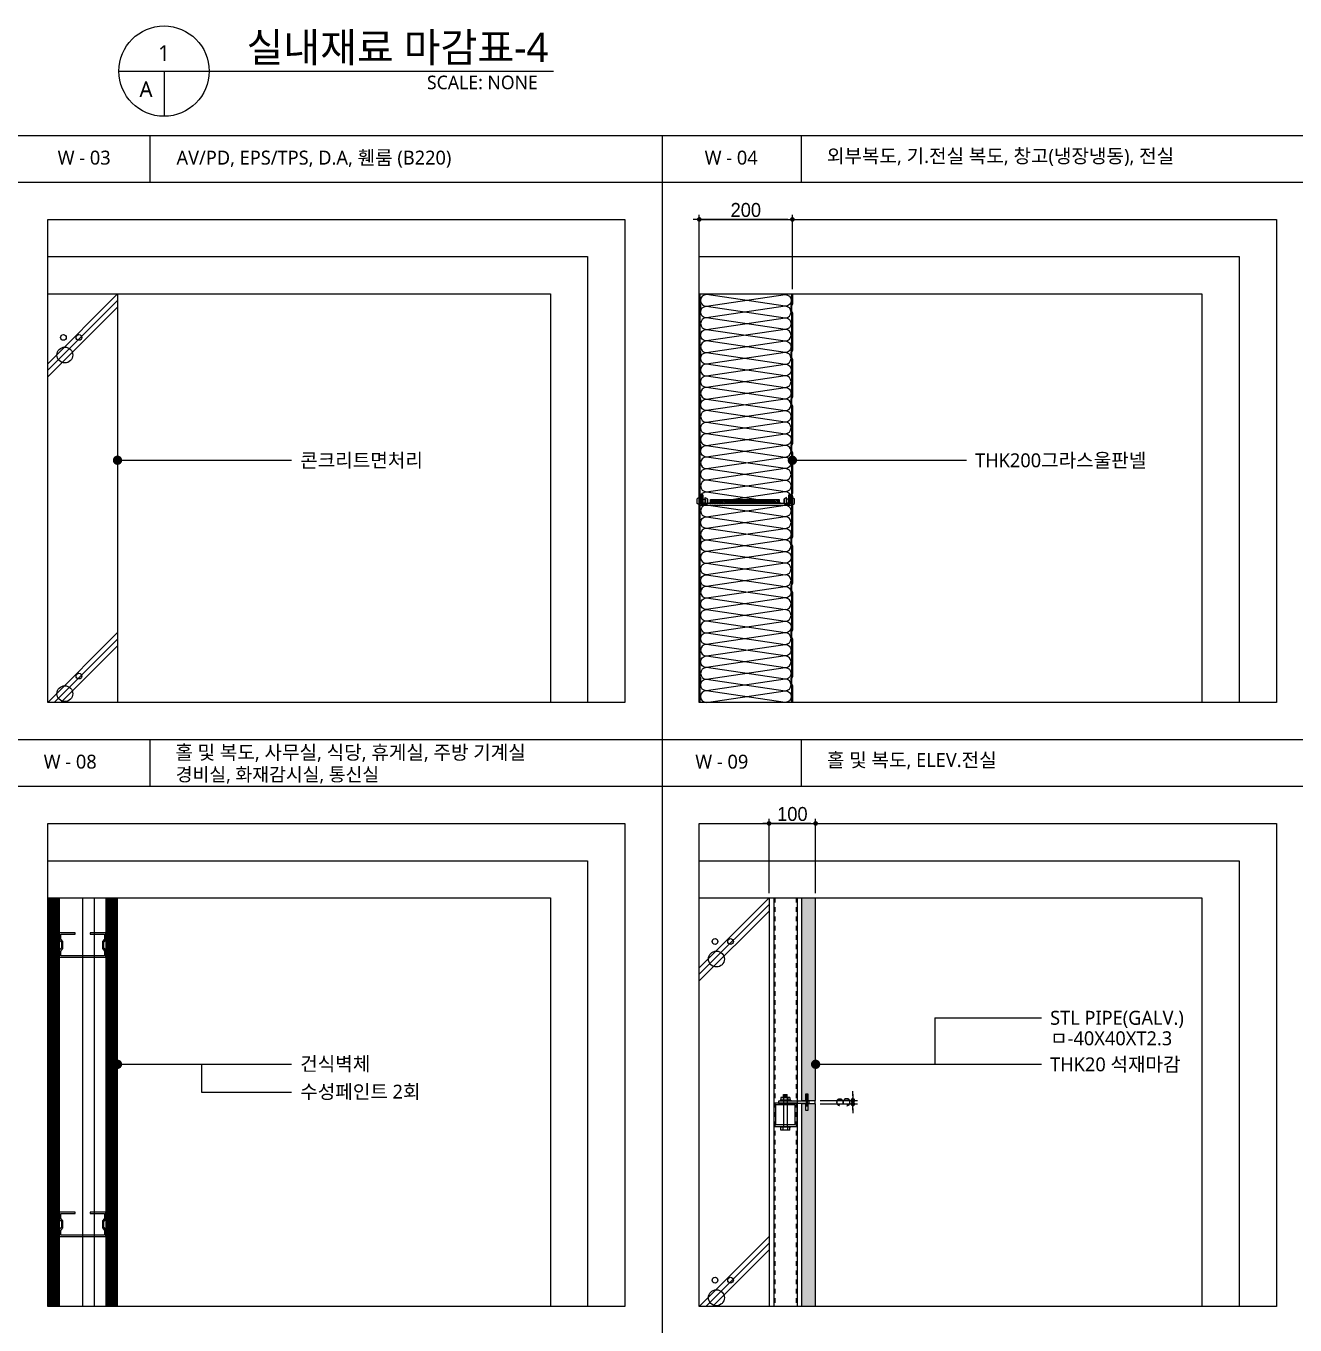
# Model space of a CAD drawing. Header units: millimetres. Extents: x 14892468 to 15300900, y -3565850 to -3401345.
# Drawn here: x 15138230 to 15140957, y -3410070 to -3407280 of the extents above; entities that cross this region are included whole.
import ezdxf
from ezdxf.enums import TextEntityAlignment as Align

# ---------------------------------------------------------------- set-up
doc = ezdxf.new("R2010")
doc.units = ezdxf.units.MM
doc.header["$LTSCALE"] = 100
doc.header["$MEASUREMENT"] = 0
doc.header["$PDSIZE"] = -10
doc.linetypes.add('HIDDEN', pattern=[2, 1, -1])
doc.layers.get('0').update_dxf_attribs({"linetype": 'CONTINUOUS'})
doc.layers.get('Defpoints').update_dxf_attribs({"color": 171, "linetype": 'CONTINUOUS'})
for name, color, linetype in [('8HAT', 8, 'CONTINUOUS'), ('A-HAT', 5, 'CONTINUOUS'), ('CHART', 7, 'CONTINUOUS'), ('DIM', 7, 'CONTINUOUS'), ('ELE-8', 8, 'CONTINUOUS'), ('FIN-5', 6, 'CONTINUOUS'), ('FIN-8', 8, 'CONTINUOUS'), ('HAT', 253, 'CONTINUOUS'), ('INS', 9, 'BATTING'), ('LED', 7, 'CONTINUOUS'), ('SEC-6', 5, 'CONTINUOUS'), ('SYM', 7, 'CONTINUOUS'), ('TEXT', 3, 'CONTINUOUS'), ('TEXT(MIN)', 7, 'CONTINUOUS'), ('TEXT-기입', 6, 'CONTINUOUS')]:
    doc.layers.add(name, color=color, linetype=linetype)
doc.styles.add('ARIAL', font='arial.ttf')
doc.styles.add('CGS', font='cgse', dxfattribs={"bigfont": 'cgs'})
doc.styles.add('나눔바른고딕', font='NanumBarunGothic.ttf')
doc.styles.add('돋움', font='')
doc.styles.get('돋움').set_extended_font_data('Dotum')
doc.linetypes.add('BATTING', pattern='A,0.0001,-0.1,[134,ltypeshp.shx,S=0.1,R=0,X=-0.1,Y=0],-0.2,[134,ltypeshp.shx,S=0.1,R=180,X=0.1,Y=0],-0.1', length=0.4001)
doc.dimstyles.new('CJA', dxfattribs={"dimscale": 50, "dimtxt": 3, "dimasz": 1.2, "dimexe": 2, "dimexo": 3, "dimgap": 1, "dimtad": 1, "dimdec": 0, "dimdsep": 46, "dimtxsty": 'ARIAL', "dimblk": 'CJDOT', "dimcen": 1, "dimclrd": 7, "dimclre": 7, "dimclrt": 3, "dimadec": 0, "dimazin": 0, "dimtfac": 1, "dimtdec": 0, "dimtix": 1, "dimtofl": 0, "dimtmove": 2, "dimatfit": 3, "dimldrblk": 'CJDOT', "dimfxl": 1, "dimtolj": 1, "dimlwd": -1, "dimlwe": -1, "dimarcsym": 0})
doc.dimstyles.new('NDIM 1200', dxfattribs={"dimscale": 500, "dimtxt": 3, "dimasz": 1, "dimexe": 2, "dimexo": 2, "dimgap": 1, "dimtad": 1, "dimdec": 0, "dimdsep": 46, "dimtxsty": 'CGS', "dimblk": 'DOT0', "dimcen": 1, "dimdle": 8, "dimclrd": 2, "dimclre": 2, "dimclrt": 2, "dimadec": 0, "dimazin": 0, "dimtfac": 1, "dimtdec": 0, "dimtix": 1, "dimtmove": 2, "dimatfit": 3, "dimldrblk": 'DOT0', "dimfxl": 1, "dimtolj": 1, "dimtzin": 0, "dimlwd": -1, "dimlwe": -1, "dimarcsym": 0})

# ---------------------------------------------------------------- blocks, each defined once
blk = doc.blocks.new('DOT0')
blk.add_line((-3, 0), (3, 0))
at = {"color": 6}
blk.add_circle((0, 0), 0.75, dxfattribs=at)
blk = doc.blocks.new('dfasadad')
at = {"color": 4}
for p, q in [((2761450.6, 1365321.7), (2761452.4, 1365324.7)), ((2761450.6, 1365321.7), (2761460.6, 1365321.7)), ((2761450.6, 1365313.7), (2761460.6, 1365313.7)), ((2761450.6, 1365313.7), (2761452.4, 1365310.7)), ((2761452.4, 1365324.7), (2761458.8, 1365324.7)), ((2761452.4, 1365310.7), (2761458.8, 1365310.7)), ((2761453.1, 1365324.7), (2761458.1, 1365324.7)), ((2761453.1, 1365321.7), (2761458.1, 1365321.7)), ((2761453.1, 1365313.7), (2761453.1, 1365321.7)), ((2761458.1, 1365313.7), (2761453.1, 1365313.7)), ((2761453.1, 1365313.7), (2761458.1, 1365313.7)), ((2761458.1, 1365310.7), (2761453.1, 1365310.7)), ((2761453.1, 1365310.7), (2761458.1, 1365310.7)), ((2761458.1, 1365321.7), (2761458.1, 1365313.7)), ((2761460.6, 1365321.7), (2761458.8, 1365324.7)), ((2761460.6, 1365313.7), (2761458.8, 1365310.7))]:
    blk.add_line(p, q, dxfattribs=at)
blk = doc.blocks.new('CJDOT')
blk.add_line((-1.33, 0), (1.33, 0))
at = {"const_width": 0.5}
blk.add_lwpolyline([(-0.25, 0, 1), (0.25, 0, 1)], format="xyb", close=True, dxfattribs=at)
blk = doc.blocks.new('*D31')
at = {"layer": 'Defpoints', "color": 0, "transparency": 16777216}
for p in [(15139676.9, -3407695.2), (15139676.9, -3407855.2), (15139876.9, -3407855.2)]:
    blk.add_point(p, dxfattribs=at)
at = {"layer": 'DIM', "color": 7, "transparency": 16777216}
for p, q in [((15139676.9, -3407845.2), (15139676.9, -3407685.2)), ((15139866.9, -3407695.2), (15139686.9, -3407695.2)), ((15139876.9, -3407845.2), (15139876.9, -3407685.2))]:
    blk.add_line(p, q, dxfattribs=at)
at = {"layer": 'DIM', "color": 7, "transparency": 16777216, "xscale": 10, "yscale": 10, "zscale": 10, "rotation": 180}
blk.add_blockref('CJDOT', (15139676.9, -3407695.2), dxfattribs=at)
at = {"layer": 'DIM', "color": 7, "transparency": 16777216, "xscale": 10, "yscale": 10, "zscale": 10}
blk.add_blockref('CJDOT', (15139876.9, -3407695.2), dxfattribs=at)
at = {"layer": 'DIM', "color": 3, "transparency": 16777216, "insert": (15139776.9, -3407675.1), "char_height": 30, "attachment_point": 5, "style": '돋움'}
blk.add_mtext('\\A1;200', dxfattribs=at)
blk = doc.blocks.new('*D33')
at = {"layer": 'Defpoints', "color": 0, "transparency": 16777216}
for p in [(15139926.9, -3409587.6), (15139926.9, -3409595.2), (15140006.9, -3409587.6)]:
    blk.add_point(p, dxfattribs=at)
at = {"layer": 'DIM', "color": 7, "transparency": 16777216}
for p, q in [((15140006.9, -3409577.6), (15140006.9, -3409567.6)), ((15139936.9, -3409587.6), (15140016.9, -3409587.6)), ((15139936.9, -3409595.2), (15140016.9, -3409595.2)), ((15140006.9, -3409595.2), (15140006.9, -3409587.6)), ((15140006.9, -3409605.2), (15140006.9, -3409615.2))]:
    blk.add_line(p, q, dxfattribs=at)
at = {"layer": 'DIM', "color": 7, "transparency": 16777216, "xscale": 10, "yscale": 10, "zscale": 10}
for p, rotation in [((15140006.9, -3409587.6), 270), ((15140006.9, -3409595.2), 90)]:
    blk.add_blockref('CJDOT', p, dxfattribs=dict(at, rotation=rotation))
at = {"layer": 'DIM', "color": 3, "transparency": 16777216, "insert": (15139986.6, -3409591.4), "char_height": 30, "attachment_point": 5, "rotation": 90, "style": '돋움'}
blk.add_mtext('\\A1;{\\fGulim|b0|i0|c129|p49;3}', dxfattribs=at)
blk = doc.blocks.new('*D34')
at = {"layer": 'Defpoints', "color": 0, "transparency": 16777216}
for p in [(15139826.9, -3408992.7), (15139826.9, -3409152.7), (15139926.9, -3409152.7)]:
    blk.add_point(p, dxfattribs=at)
at = {"layer": 'DIM', "color": 7, "transparency": 16777216}
for p, q in [((15139826.9, -3409142.7), (15139826.9, -3408982.7)), ((15139916.9, -3408992.7), (15139836.9, -3408992.7)), ((15139926.9, -3409142.7), (15139926.9, -3408982.7))]:
    blk.add_line(p, q, dxfattribs=at)
at = {"layer": 'DIM', "color": 7, "transparency": 16777216, "xscale": 10, "yscale": 10, "zscale": 10, "rotation": 180}
blk.add_blockref('CJDOT', (15139826.9, -3408992.7), dxfattribs=at)
at = {"layer": 'DIM', "color": 7, "transparency": 16777216, "xscale": 10, "yscale": 10, "zscale": 10}
blk.add_blockref('CJDOT', (15139926.9, -3408992.7), dxfattribs=at)
at = {"layer": 'DIM', "color": 3, "transparency": 16777216, "insert": (15139876.9, -3408972.6), "char_height": 30, "attachment_point": 5, "style": '돋움'}
blk.add_mtext('\\A1;100', dxfattribs=at)

msp = doc.modelspace()

# ---------------------------------------------------------------- hatches: boundary and pattern name
at = {"layer": 'A-HAT'}
h = msp.add_hatch(dxfattribs=at)
h.set_pattern_fill('ANSI33', color=256, scale=40, style=0)
h.set_pattern_definition([(45, (-24808.956, 363315.866), (-7.071067812, 7.071067812), []), (45, (-24801.885, 363315.866), (-7.071067812, 7.071067812), [5, -2.5])])
h.paths.add_polyline_path([(15139926.9, -3409152.7), (15139896.9, -3409152.7), (15139896.9, -3409587.6), (15139905.9, -3409587.6), (15139905.9, -3409573.8), (15139909.9, -3409573.8), (15139909.9, -3409587.6), (15139926.9, -3409587.6)])
h.paths.add_polyline_path([(15139926.9, -3409595.2), (15139909.9, -3409595.2), (15139909.9, -3409609), (15139905.9, -3409609), (15139905.9, -3409595.2), (15139896.9, -3409595.2), (15139896.9, -3410030.2), (15139926.9, -3410030.2)])
at = {"layer": 'HAT'}
h = msp.add_hatch(dxfattribs=at)
h.set_pattern_fill('ANSI31', color=256, scale=0.8, angle=90)
h.set_pattern_definition([(135, (15457751.604, -3829283.3672), (-1.796051365, -1.796051365), [])])
h.paths.add_polyline_path([(15139848.4, -3408305.2), (15139848.4, -3408296.7), (15139701.2, -3408296.7), (15139701.2, -3408306)])

# ---------------------------------------------------------------- linework, layer by layer
at = {"color": 4}
for p, q in [((15139678.1, -3408309.1), (15139875.7, -3408309.1)), ((15139860.4, -3408305.2), (15139693.4, -3408305.2))]:
    msp.add_line(p, q, dxfattribs=at)
at = {"ltscale": 0.1}
for q in [(15140412.1, -3409410.1), (15140183, -3409510.1)]:
    msp.add_line((15140183, -3409410.1), q, dxfattribs=at)
at = {"color": 2, "ltscale": 0.1}
for points in [[(15138426.9, -3407855.2), (15138426.9, -3408732.7)], [(15139826.9, -3409152.7), (15139826.9, -3410030.2)]]:
    msp.add_lwpolyline(points, dxfattribs=at)
at = {"color": 4, "flags": 128}
for points in [[(15139685.9, -3408305.2), (15139693.4, -3408305.2), (15139693.4, -3408306.4), (15139685.9, -3408306.4, -0.414214), (15139683.4, -3408303.9), (15139683.4, -3408288.9, 0.414214), (15139680.9, -3408286.4), (15139679.4, -3408286.4, -0.414214), (15139676.9, -3408283.9), (15139676.9, -3408196.4), (15139678.4, -3408191.4), (15139678.4, -3408181.4), (15139676.9, -3408176.4), (15139676.9, -3408096.4), (15139678.4, -3408091.4), (15139678.4, -3408081.4), (15139676.9, -3408076.4), (15139676.9, -3407996.4), (15139678.4, -3407991.4), (15139678.4, -3407981.4), (15139676.9, -3407976.4), (15139676.9, -3407896.4), (15139678.4, -3407891.4), (15139678.4, -3407881.4), (15139676.9, -3407876.4), (15139676.9, -3407855.2)], [(15139678.1, -3407855.2), (15139678.1, -3407876.2), (15139679.6, -3407881.2), (15139679.6, -3407891.5), (15139678.1, -3407896.5), (15139678.1, -3407976.2), (15139679.6, -3407981.2), (15139679.6, -3407991.5), (15139678.1, -3407996.5), (15139678.1, -3408076.2), (15139679.6, -3408081.2), (15139679.6, -3408091.5), (15139678.1, -3408096.5), (15139678.1, -3408176.2), (15139679.6, -3408181.2), (15139679.6, -3408191.5), (15139678.1, -3408196.5), (15139678.1, -3408283.9, 0.414214), (15139679.4, -3408285.2), (15139680.9, -3408285.2, -0.414214), (15139684.6, -3408288.9), (15139684.6, -3408303.9, 0.414214), (15139685.9, -3408305.2)], [(15139876.9, -3407855.2), (15139876.9, -3407876.4), (15139875.4, -3407881.4), (15139875.4, -3407891.4), (15139876.9, -3407896.4), (15139876.9, -3407976.4), (15139875.4, -3407981.4), (15139875.4, -3407991.4), (15139876.9, -3407996.4), (15139876.9, -3408076.4), (15139875.4, -3408081.4), (15139875.4, -3408091.4), (15139876.9, -3408096.4), (15139876.9, -3408176.4), (15139875.4, -3408181.4), (15139875.4, -3408191.4), (15139876.9, -3408196.4), (15139876.9, -3408283.9, -0.414214), (15139874.4, -3408286.4), (15139872.9, -3408286.4, 0.414214), (15139870.4, -3408288.9), (15139870.4, -3408303.9, -0.414214), (15139867.9, -3408306.4), (15139860.4, -3408306.4), (15139860.4, -3408305.2), (15139867.9, -3408305.2, 0.414214), (15139869.2, -3408303.9), (15139869.2, -3408288.9, -0.414214), (15139872.9, -3408285.2), (15139874.4, -3408285.2, 0.414214), (15139875.7, -3408283.9), (15139875.7, -3408196.5), (15139874.2, -3408191.5), (15139874.2, -3408181.2), (15139875.7, -3408176.2), (15139875.7, -3408096.5), (15139874.2, -3408091.5), (15139874.2, -3408081.2), (15139875.7, -3408076.2), (15139875.7, -3407996.5), (15139874.2, -3407991.5), (15139874.2, -3407981.2), (15139875.7, -3407976.2), (15139875.7, -3407896.5), (15139874.2, -3407891.5), (15139874.2, -3407881.2), (15139875.7, -3407876.2), (15139875.7, -3407855.2)], [(15139676.9, -3408732.7), (15139676.9, -3408696.9), (15139678.4, -3408691.9), (15139678.4, -3408681.9), (15139676.9, -3408676.9), (15139676.9, -3408596.9), (15139678.4, -3408591.9), (15139678.4, -3408581.9), (15139676.9, -3408576.9), (15139676.9, -3408496.9), (15139678.4, -3408491.9), (15139678.4, -3408481.9), (15139676.9, -3408476.9), (15139676.9, -3408396.9), (15139678.4, -3408391.9), (15139678.4, -3408381.9), (15139676.9, -3408376.9), (15139676.9, -3408289.4, -0.414214), (15139679.4, -3408286.9), (15139680.4, -3408286.9, -0.414214), (15139682.9, -3408289.4), (15139682.9, -3408305.4, 0.414214), (15139685.4, -3408307.9), (15139692.9, -3408307.9), (15139692.9, -3408309.1), (15139685.4, -3408309.1, -0.414214), (15139681.7, -3408305.4), (15139681.7, -3408289.4, 0.414214), (15139680.4, -3408288.1), (15139679.4, -3408288.1, 0.414214), (15139678.1, -3408289.4), (15139678.1, -3408376.7), (15139679.6, -3408381.7), (15139679.6, -3408392), (15139678.1, -3408397), (15139678.1, -3408476.7), (15139679.6, -3408481.7), (15139679.6, -3408492), (15139678.1, -3408497), (15139678.1, -3408576.7), (15139679.6, -3408581.7), (15139679.6, -3408592), (15139678.1, -3408597), (15139678.1, -3408676.7), (15139679.6, -3408681.7), (15139679.6, -3408692), (15139678.1, -3408697), (15139678.1, -3408732.7)], [(15139873.4, -3408288.1, 0.414214), (15139872.1, -3408289.4), (15139872.1, -3408305.4, -0.414214), (15139868.4, -3408309.1), (15139860.9, -3408309.1), (15139860.9, -3408307.9), (15139868.4, -3408307.9, 0.414214), (15139870.9, -3408305.4), (15139870.9, -3408289.4, -0.414214), (15139873.4, -3408286.9), (15139874.4, -3408286.9, -0.414214), (15139876.9, -3408289.4), (15139876.9, -3408376.9), (15139875.4, -3408381.9), (15139875.4, -3408391.9), (15139876.9, -3408396.9), (15139876.9, -3408476.9), (15139875.4, -3408481.9), (15139875.4, -3408491.9), (15139876.9, -3408496.9), (15139876.9, -3408576.9), (15139875.4, -3408581.9), (15139875.4, -3408591.9), (15139876.9, -3408596.9), (15139876.9, -3408676.9), (15139875.4, -3408681.9), (15139875.4, -3408691.9), (15139876.9, -3408696.9), (15139876.9, -3408732.7)], [(15139875.7, -3408732.7), (15139875.7, -3408697), (15139874.2, -3408692), (15139874.2, -3408681.7), (15139875.7, -3408676.7), (15139875.7, -3408597), (15139874.2, -3408592), (15139874.2, -3408581.7), (15139875.7, -3408576.7), (15139875.7, -3408497), (15139874.2, -3408492), (15139874.2, -3408481.7), (15139875.7, -3408476.7), (15139875.7, -3408397), (15139874.2, -3408392), (15139874.2, -3408381.7), (15139875.7, -3408376.7), (15139875.7, -3408289.4, 0.414214), (15139874.4, -3408288.1), (15139873.4, -3408288.1)]]:
    msp.add_lwpolyline(points, format="xyb", dxfattribs=at)
at = {"layer": '8HAT'}
for p, q in [((15138276.9, -3408005.2), (15138426.9, -3407855.2)), ((15138276.9, -3408019.3), (15138426.9, -3407869.3)), ((15138276.9, -3408033.4), (15138426.9, -3407883.4)), ((15138276.9, -3408732.7), (15138426.9, -3408582.7)), ((15138291.1, -3408732.7), (15138426.9, -3408596.8)), ((15138305.2, -3408732.7), (15138426.9, -3408610.9)), ((15139676.9, -3409302.7), (15139826.9, -3409152.7)), ((15139676.9, -3409316.8), (15139826.9, -3409166.8)), ((15139676.9, -3409330.9), (15139826.9, -3409180.9)), ((15139676.9, -3410030.2), (15139826.9, -3409880.2)), ((15139691.1, -3410030.2), (15139826.9, -3409894.3)), ((15139705.2, -3410030.2), (15139826.9, -3409908.4))]:
    msp.add_line(p, q, dxfattribs=at)
for centre, radius in [((15138310.7, -3407948.8), 6.15), ((15138344.1, -3407948.8), 6.15), ((15138313.7, -3407986.5, 0), 17.1), ((15138344.1, -3408676.3), 6.15), ((15138313.7, -3408714, 0), 17.1), ((15139710.7, -3409246.3), 6.15), ((15139744.1, -3409246.3), 6.15), ((15139713.7, -3409284, 0), 17.1), ((15139710.7, -3409973.8), 6.15), ((15139744.1, -3409973.8), 6.15), ((15139713.7, -3410011.5, 0), 17.1)]:
    msp.add_circle(centre, radius, dxfattribs=at)
at = {"layer": 'CHART', "ltscale": 5}
for p, q in [((15138496.9, -3407615.2), (15138496.9, -3407515.2)), ((15139596.9, -3407515.2), (15139596.9, -3412705.2)), ((15139896.9, -3407615.2), (15139896.9, -3407515.2)), ((15135396.9, -3407615.2), (15142396.9, -3407615.2)), ((15135396.9, -3408812.7), (15142396.9, -3408812.7)), ((15138496.9, -3408912.7), (15138496.9, -3408812.7)), ((15139896.9, -3408912.7), (15139896.9, -3408812.7)), ((15135396.9, -3408912.7), (15142396.9, -3408912.7))]:
    msp.add_line(p, q, dxfattribs=at)
msp.add_lwpolyline([(15142396.9, -3412705.2), (15135396.9, -3412705.2), (15135396.9, -3407515.2), (15142396.9, -3407515.2)], close=True, dxfattribs=at)
at = {"layer": 'Defpoints'}
for points in [[(15138276.9, -3407695.2), (15139516.9, -3407695.2), (15139516.9, -3408732.7), (15138276.9, -3408732.7)], [(15139676.9, -3407695.2), (15140916.9, -3407695.2), (15140916.9, -3408732.7), (15139676.9, -3408732.7)], [(15138276.9, -3407775.2), (15139436.9, -3407775.2), (15139436.9, -3408732.7), (15138276.9, -3408732.7)], [(15139676.9, -3407775.2), (15140836.9, -3407775.2), (15140836.9, -3408732.7), (15139676.9, -3408732.7)], [(15138276.9, -3407855.2), (15139356.9, -3407855.2), (15139356.9, -3408732.7), (15138276.9, -3408732.7)], [(15139676.9, -3407855.2), (15140756.9, -3407855.2), (15140756.9, -3408732.7), (15139676.9, -3408732.7)], [(15138276.9, -3408992.7), (15139516.9, -3408992.7), (15139516.9, -3410030.2), (15138276.9, -3410030.2)], [(15139676.9, -3408992.7), (15140916.9, -3408992.7), (15140916.9, -3410030.2), (15139676.9, -3410030.2)], [(15138276.9, -3409072.7), (15139436.9, -3409072.7), (15139436.9, -3410030.2), (15138276.9, -3410030.2)], [(15139676.9, -3409072.7), (15140836.9, -3409072.7), (15140836.9, -3410030.2), (15139676.9, -3410030.2)], [(15138276.9, -3409152.7), (15139356.9, -3409152.7), (15139356.9, -3410030.2), (15138276.9, -3410030.2)], [(15139676.9, -3409152.7), (15140756.9, -3409152.7), (15140756.9, -3410030.2), (15139676.9, -3410030.2)]]:
    msp.add_lwpolyline(points, close=True, dxfattribs=at)
at = {"layer": 'ELE-8'}
for p, q in [((15139836.9, -3409152.7), (15139836.9, -3410030.2)), ((15139886.9, -3409152.7), (15139886.9, -3410030.2)), ((15139857.9, -3409575.1), (15139865.9, -3409575.1)), ((15139857.9, -3409581.4), (15139857.9, -3409575.1)), ((15139857.9, -3409576.1), (15139865.9, -3409576.1)), ((15139857.9, -3409577.1), (15139865.9, -3409577.1)), ((15139857.9, -3409578.1), (15139865.9, -3409578.1)), ((15139857.9, -3409579.1), (15139865.9, -3409579.1)), ((15139857.9, -3409580.1), (15139865.9, -3409580.1)), ((15139865.9, -3409581.4), (15139865.9, -3409575.1)), ((15139873.4, -3409587.4), (15139850.5, -3409587.4)), ((15139850.5, -3409587.4), (15139850.5, -3409589.4)), ((15139852.1, -3409581.4), (15139852.1, -3409587.4)), ((15139871.8, -3409581.4), (15139852.1, -3409581.4)), ((15139857, -3409581.4), (15139857, -3409587.4)), ((15139857.9, -3409581.1), (15139865.9, -3409581.1)), ((15139857.9, -3409581.4), (15139857.9, -3409643.4)), ((15139865.9, -3409581.4), (15139865.9, -3409643.4)), ((15139866.9, -3409581.4), (15139866.9, -3409587.4)), ((15139871.8, -3409581.4), (15139871.8, -3409587.4)), ((15139873.4, -3409587.4), (15139873.4, -3409589.4)), ((15139850.5, -3409645.4), (15139850.5, -3409643.4)), ((15139873.4, -3409645.4), (15139850.5, -3409645.4)), ((15139852.1, -3409651.4), (15139852.1, -3409645.4)), ((15139871.8, -3409651.4), (15139852.1, -3409651.4)), ((15139857, -3409651.4), (15139857, -3409645.4)), ((15139866.9, -3409651.4), (15139866.9, -3409645.4)), ((15139871.8, -3409651.4), (15139871.8, -3409645.4)), ((15139873.4, -3409645.4), (15139873.4, -3409643.4))]:
    msp.add_line(p, q, dxfattribs=at)
at = {"layer": 'ELE-8', "linetype": 'HIDDEN', "ltscale": 0.1}
for p, q in [((15139838.9, -3409152.7), (15139838.9, -3410030.2)), ((15139884.9, -3409152.7), (15139884.9, -3410030.2))]:
    msp.add_line(p, q, dxfattribs=at)
at = {"layer": 'ELE-8'}
for points in [[(15139906.4, -3409576.2), (15139906.4, -3409599.6), (15139909.4, -3409599.6), (15139909.4, -3409576.2)], [(15139836.9, -3409593.4), (15139836.9, -3409643.4), (15139886.9, -3409643.4), (15139886.9, -3409593.4)], [(15139840.9, -3409597.4), (15139840.9, -3409639.4), (15139882.9, -3409639.4), (15139882.9, -3409597.4)], [(15139847.4, -3409589.4), (15139847.4, -3409593.4), (15139913.2, -3409593.4), (15139913.2, -3409589.4)]]:
    msp.add_lwpolyline(points, close=True, dxfattribs=at)
at = {"layer": 'FIN-5'}
msp.add_line((15139924.9, -3409587.6), (15139924.9, -3409595.2), dxfattribs=at)
for points in [[(15138276.9, -3410030.2), (15138276.9, -3409152.7)], [(15138301.9, -3409152.7), (15138301.9, -3410030.2)], [(15138401.9, -3409152.7), (15138401.9, -3410030.2)], [(15138426.9, -3410030.2), (15138426.9, -3409152.7)], [(15139896.9, -3409152.7), (15139896.9, -3409587.6), (15139905.9, -3409587.6), (15139905.9, -3409573.8), (15139909.9, -3409573.8), (15139909.9, -3409587.6), (15139926.9, -3409587.6), (15139926.9, -3409152.7)], [(15139926.9, -3410030.2), (15139926.9, -3409595.2), (15139909.9, -3409595.2), (15139909.9, -3409609), (15139905.9, -3409609), (15139905.9, -3409595.2), (15139896.9, -3409595.2), (15139896.9, -3410030.2)]]:
    msp.add_lwpolyline(points, dxfattribs=at)
at = {"layer": 'FIN-8'}
for p, q in [((15138278.9, -3410030.2), (15138278.9, -3409152.7)), ((15138280.9, -3410030.2), (15138280.9, -3409152.7)), ((15138283.2, -3410030.2), (15138283.2, -3409152.7)), ((15138285.4, -3410030.2), (15138285.4, -3409152.7)), ((15138287.4, -3410030.2), (15138287.4, -3409152.7)), ((15138291.4, -3410030.2), (15138291.4, -3409152.7)), ((15138293.4, -3410030.2), (15138293.4, -3409152.7)), ((15138295.7, -3410030.2), (15138295.7, -3409152.7)), ((15138297.9, -3410030.2), (15138297.9, -3409152.7)), ((15138299.9, -3410030.2), (15138299.9, -3409152.7)), ((15138403.9, -3410030.2), (15138403.9, -3409152.7)), ((15138405.9, -3410030.2), (15138405.9, -3409152.7)), ((15138408.2, -3410030.2), (15138408.2, -3409152.7)), ((15138410.4, -3410030.2), (15138410.4, -3409152.7)), ((15138412.4, -3410030.2), (15138412.4, -3409152.7)), ((15138416.4, -3410030.2), (15138416.4, -3409152.7)), ((15138418.4, -3410030.2), (15138418.4, -3409152.7)), ((15138420.7, -3410030.2), (15138420.7, -3409152.7)), ((15138422.9, -3410030.2), (15138422.9, -3409152.7)), ((15138424.9, -3410030.2), (15138424.9, -3409152.7))]:
    msp.add_line(p, q, dxfattribs=at)
at = {"layer": 'HAT'}
msp.add_lwpolyline([(15139701.2, -3408306), (15139701.2, -3408296.7), (15139848.4, -3408296.7), (15139848.4, -3408305.2)], close=True, dxfattribs=at)
at = {"layer": 'INS', "color": 253, "linetype": 'Continuous'}
for points in [[(15139861.8, -3407881.7), (15139692.1, -3407856.7, 1), (15139692.1, -3407881.7), (15139861.8, -3407856.7, -1)], [(15139861.8, -3407881.7), (15139692.1, -3407906.6, -1), (15139692.1, -3407881.7), (15139861.8, -3407906.6, 1)], [(15139861.8, -3407931.5), (15139692.1, -3407906.6, 1), (15139692.1, -3407931.5), (15139861.8, -3407906.6, -1)], [(15139861.8, -3407931.5), (15139692.1, -3407956.4, -1), (15139692.1, -3407931.5), (15139861.8, -3407956.4, 1)], [(15139861.8, -3407981.3), (15139692.1, -3407956.4, 1), (15139692.1, -3407981.3), (15139861.8, -3407956.4, -1)], [(15139861.8, -3407981.3), (15139692.1, -3408006.2, -1), (15139692.1, -3407981.3), (15139861.8, -3408006.2, 1)], [(15139861.8, -3408031.2), (15139692.1, -3408006.2, 1), (15139692.1, -3408031.2), (15139861.8, -3408006.2, -1)], [(15139861.8, -3408031.2), (15139692.1, -3408056.1, -1), (15139692.1, -3408031.2), (15139861.8, -3408056.1, 1)], [(15139861.8, -3408081), (15139692.1, -3408056.1, 1), (15139692.1, -3408081), (15139861.8, -3408056.1, -1)], [(15139861.8, -3408081), (15139692.1, -3408105.9, -1), (15139692.1, -3408081), (15139861.8, -3408105.9, 1)], [(15139861.8, -3408130.8), (15139692.1, -3408105.9, 1), (15139692.1, -3408130.8), (15139861.8, -3408105.9, -1)], [(15139861.8, -3408130.8), (15139692.1, -3408155.7, -1), (15139692.1, -3408130.8), (15139861.8, -3408155.7, 1)], [(15139861.8, -3408180.7), (15139692.1, -3408155.7, 1), (15139692.1, -3408180.7), (15139861.8, -3408155.7, -1)], [(15139861.8, -3408180.7), (15139692.1, -3408205.6, -1), (15139692.1, -3408180.7), (15139861.8, -3408205.6, 1)], [(15139861.8, -3408230.5), (15139692.1, -3408205.6, 1), (15139692.1, -3408230.5), (15139861.8, -3408205.6, -1)], [(15139861.8, -3408230.5), (15139692.1, -3408255.4, -1), (15139692.1, -3408230.5), (15139861.8, -3408255.4, 1)], [(15139861.8, -3408280.3), (15139692.1, -3408255.4, 1), (15139692.1, -3408280.3), (15139861.8, -3408255.4, -1)], [(15139861.8, -3408334), (15139692.1, -3408309.1, 1), (15139692.1, -3408334), (15139861.8, -3408309.1, -1)], [(15139861.8, -3408334), (15139692.1, -3408358.9, -1), (15139692.1, -3408334), (15139861.8, -3408358.9, 1)], [(15139861.8, -3408383.8), (15139692.1, -3408358.9, 1), (15139692.1, -3408383.8), (15139861.8, -3408358.9, -1)], [(15139861.8, -3408383.8), (15139692.1, -3408408.7, -1), (15139692.1, -3408383.8), (15139861.8, -3408408.7, 1)], [(15139861.8, -3408433.7), (15139692.1, -3408408.7, 1), (15139692.1, -3408433.7), (15139861.8, -3408408.7, -1)], [(15139861.8, -3408433.7), (15139692.1, -3408458.6, -1), (15139692.1, -3408433.7), (15139861.8, -3408458.6, 1)], [(15139861.8, -3408458.6), (15139692.1, -3408483.5, -1), (15139692.1, -3408458.6), (15139861.8, -3408483.5, 1)], [(15139861.8, -3408508.4), (15139692.1, -3408483.5, 1), (15139692.1, -3408508.4), (15139861.8, -3408483.5, -1)], [(15139861.8, -3408508.4), (15139692.1, -3408533.3, -1), (15139692.1, -3408508.4), (15139861.8, -3408533.3, 1)], [(15139861.8, -3408533.3), (15139692.1, -3408558.2, -1), (15139692.1, -3408533.3), (15139861.8, -3408558.2, 1)], [(15139861.8, -3408583.2), (15139692.1, -3408558.2, 1), (15139692.1, -3408583.2), (15139861.8, -3408558.2, -1)], [(15139861.8, -3408583.2), (15139692.1, -3408608.1, -1), (15139692.1, -3408583.2), (15139861.8, -3408608.1, 1)], [(15139861.8, -3408633), (15139692.1, -3408608.1, 1), (15139692.1, -3408633), (15139861.8, -3408608.1, -1)], [(15139861.8, -3408633), (15139692.1, -3408657.9, -1), (15139692.1, -3408633), (15139861.8, -3408657.9, 1)], [(15139861.8, -3408682.8), (15139692.1, -3408657.9, 1), (15139692.1, -3408682.8), (15139861.8, -3408657.9, -1)], [(15139861.8, -3408682.8), (15139692.1, -3408707.7, -1), (15139692.1, -3408682.8), (15139861.8, -3408707.7, 1)], [(15139861.8, -3408732.7), (15139692.1, -3408707.7, 1), (15139692.1, -3408732.7), (15139861.8, -3408707.7, -1)]]:
    msp.add_lwpolyline(points, format="xyb", close=True, dxfattribs=at)
for points in [[(15139682.1, -3408285.4, -0.23742), (15139692.1, -3408280.3), (15139861.8, -3408305.2, 0.161849), (15139869.2, -3408302.8)], [(15139871.8, -3408285.4, 0.23742), (15139861.8, -3408280.3), (15139692.1, -3408305.2, -0.161849), (15139684.6, -3408302.8, -0.161849)]]:
    msp.add_lwpolyline(points, format="xyb", dxfattribs=at)
at = {"layer": 'INS', "linetype": 'Continuous', "ltscale": 0.6}
msp.add_lwpolyline([(15138351.9, -3409152.7), (15138351.9, -3410030.2)], dxfattribs=at)
at = {"layer": 'INS', "ltscale": 0.6}
msp.add_lwpolyline([(15138376.9, -3409152.7), (15138376.9, -3410030.2)], dxfattribs=at)
at = {"layer": 'LED', "ltscale": 10000}
for p, q in [((15138607.6, -3409510.1), (15138607.6, -3409570.1)), ((15138607.6, -3409570.1), (15138800.9, -3409570.1))]:
    msp.add_line(p, q, dxfattribs=at)
at = {"layer": 'SEC-6'}
for p, q in [((15138289.4, -3410030.2), (15138289.4, -3409152.7)), ((15138414.4, -3410030.2), (15138414.4, -3409152.7))]:
    msp.add_line(p, q, dxfattribs=at)
for points in [[(15138398.9, -3409266.8), (15138398.9, -3409277.2), (15138304.9, -3409277.2), (15138304.9, -3409266.8), (15138309.4, -3409261.4), (15138309.4, -3409246.4), (15138304.9, -3409241), (15138304.9, -3409230.7), (15138335.9, -3409230.7), (15138335.9, -3409227.7), (15138301.9, -3409227.7), (15138301.9, -3409242.6), (15138306.4, -3409247.9), (15138306.4, -3409259.9), (15138301.9, -3409265.2), (15138301.9, -3409280.2), (15138401.9, -3409280.2), (15138401.9, -3409265.2), (15138397.4, -3409259.9), (15138397.4, -3409247.9), (15138401.9, -3409242.6), (15138401.9, -3409227.7), (15138367.9, -3409227.7), (15138367.9, -3409230.7), (15138398.9, -3409230.7), (15138398.9, -3409241), (15138394.4, -3409246.4), (15138394.4, -3409261.4)], [(15138398.9, -3409866.8), (15138398.9, -3409877.2), (15138304.9, -3409877.2), (15138304.9, -3409866.8), (15138309.4, -3409861.4), (15138309.4, -3409846.4), (15138304.9, -3409841), (15138304.9, -3409830.7), (15138335.9, -3409830.7), (15138335.9, -3409827.7), (15138301.9, -3409827.7), (15138301.9, -3409842.6), (15138306.4, -3409847.9), (15138306.4, -3409859.9), (15138301.9, -3409865.2), (15138301.9, -3409880.2), (15138401.9, -3409880.2), (15138401.9, -3409865.2), (15138397.4, -3409859.9), (15138397.4, -3409847.9), (15138401.9, -3409842.6), (15138401.9, -3409827.7), (15138367.9, -3409827.7), (15138367.9, -3409830.7), (15138398.9, -3409830.7), (15138398.9, -3409841), (15138394.4, -3409846.4), (15138394.4, -3409861.4)]]:
    msp.add_lwpolyline(points, close=True, dxfattribs=at)
at = {"layer": 'SYM'}
for p, q in [((15138430, -3407376.7), (15139363.9, -3407376.7)), ((15138526.9, -3407376.7), (15138526.9, -3407473.7))]:
    msp.add_line(p, q, dxfattribs=at)
msp.add_circle((15138526.9, -3407376.7), 97, dxfattribs=at)

# ---------------------------------------------------------------- block references
at = {"color": 2, "yscale": 1.60000012549758, "zscale": 1.60000012549758}
for p, xscale, rotation in [((17324191.9, -7826629.7), 1.60000012549758, 90), ((12955362, -7826629.7), -1.60000012549758, 270)]:
    msp.add_blockref('dfasadad', p, dxfattribs=dict(at, xscale=xscale, rotation=rotation))

# ---------------------------------------------------------------- texts
at = {"layer": 'TEXT', "style": '나눔바른고딕'}
msp.add_text('실내재료 마감표-4', height=63.03, dxfattribs=at).set_placement((15138704.2, -3407357.3))
for s, p in [('1', (15138526.9, -3407337.9)), ('A', (15138488.2, -3407415.5))]:
    msp.add_text(s, height=33.9, dxfattribs=at).set_placement(p, align=Align.MIDDLE)
msp.add_text('SCALE: NONE', height=29.091, dxfattribs=at).set_placement((15139330, -3407386.4), align=Align.TOP_RIGHT)
at = {"layer": 'TEXT(MIN)', "style": '나눔바른고딕'}
for s, p in [('콘크리트면처리', (15138819.5, -3408227.7)), ('THK200그라스울판넬', (15140269.5, -3408227.7)), ('STL PIPE(GALV.)', (15140430.7, -3409425.2)), ('ㅁ-40X40XT2.3 ', (15140430.7, -3409469.2)), ('건식벽체', (15138819.5, -3409523.9)), ('THK20 석재마감', (15140430.7, -3409525.2)), ('수성페인트 2회', (15138819.5, -3409583.9))]:
    msp.add_text(s, height=30, dxfattribs=at).set_placement(p)
at = {"layer": 'TEXT-기입', "style": '나눔바른고딕'}
for s, height, p in [('외부복도, 기.전실 복도, 창고(냉장냉동), 전실', 30, (15139951.2, -3407573.9)), ('W - 03', 30, (15138298.3, -3407577.5)), ('AV/PD, EPS/TPS, D.A, 휀룸 (B220)', 30, (15138553.7, -3407577.5)), ('W - 04', 30, (15139688.4, -3407577.5)), ('홀 및 복도, 사무실, 식당, 휴게실, 주방 기계실', 30, (15138551.2, -3408855.1)), ('W - 08', 30, (15138268.3, -3408875)), ('W - 09', 30, (15139668.3, -3408875)), ('홀 및 복도, ELEV.전실', 30, (15139951.2, -3408871.4)), ('경비실, 화재감시실, 통신실', 28.8, (15138552, -3408901.8))]:
    msp.add_text(s, height=height, dxfattribs=at).set_placement(p)

# ---------------------------------------------------------------- dimensions: what is measured, and where the dimension line sits
at = {"layer": 'DIM'}
for base, p1, p2, picture, middle in [((15139676.9, -3407695.2), (15139876.9, -3407855.2), (15139676.9, -3407855.2), '*D31', (15139776.9, -3407675.1)), ((15139826.9, -3408992.7), (15139926.9, -3409152.7), (15139826.9, -3409152.7), '*D34', (15139876.9, -3408972.6))]:
    dim = msp.add_linear_dim(base=base, p1=p1, p2=p2, angle=180, dimstyle='CJA', override={"dimscale": 10, "dimasz": 1, "dimexe": 1, "dimexo": 1, "dimgap": 0.5, "dimtxsty": '돋움', "dimtofl": 1}, dxfattribs=at)
    dim.commit()
    dim.dimension.update_dxf_attribs({"geometry": picture, "text_midpoint": middle})
dim = msp.add_linear_dim(base=(15140006.9, -3409587.6), p1=(15139926.9, -3409595.2), p2=(15139926.9, -3409587.6), angle=90, text='{\\fGulim|b0|i0|c129|p49;3}', dimstyle='CJA', override={"dimscale": 10, "dimasz": 1, "dimexe": 1, "dimexo": 1, "dimgap": 0.5, "dimtxsty": '돋움', "dimtofl": 1}, dxfattribs=at)
dim.commit()
dim.dimension.update_dxf_attribs({"geometry": '*D33', "text_midpoint": (15139986.6, -3409591.4)})

# ---------------------------------------------------------------- leaders
at = {"layer": 'LED', "ltscale": 10000}
for points in [[(15138426.9, -3408212.6), (15138607.6, -3408212.6), (15138800.9, -3408212.6)], [(15139876.9, -3408212.6), (15140057.6, -3408212.6), (15140250.9, -3408212.6)], [(15138426.9, -3409510.1), (15138607.6, -3409510.1), (15138800.9, -3409510.1)], [(15139926.9, -3409510.1), (15140183, -3409510.1), (15140412.1, -3409510.1)]]:
    msp.add_leader(points, dimstyle='NDIM 1200', override={"dimscale": 20, "dimtad": 0, "dimclrd": 256, "dimldrblk": 'Dot'}, dxfattribs=at)

doc.saveas('drawing.dxf')
